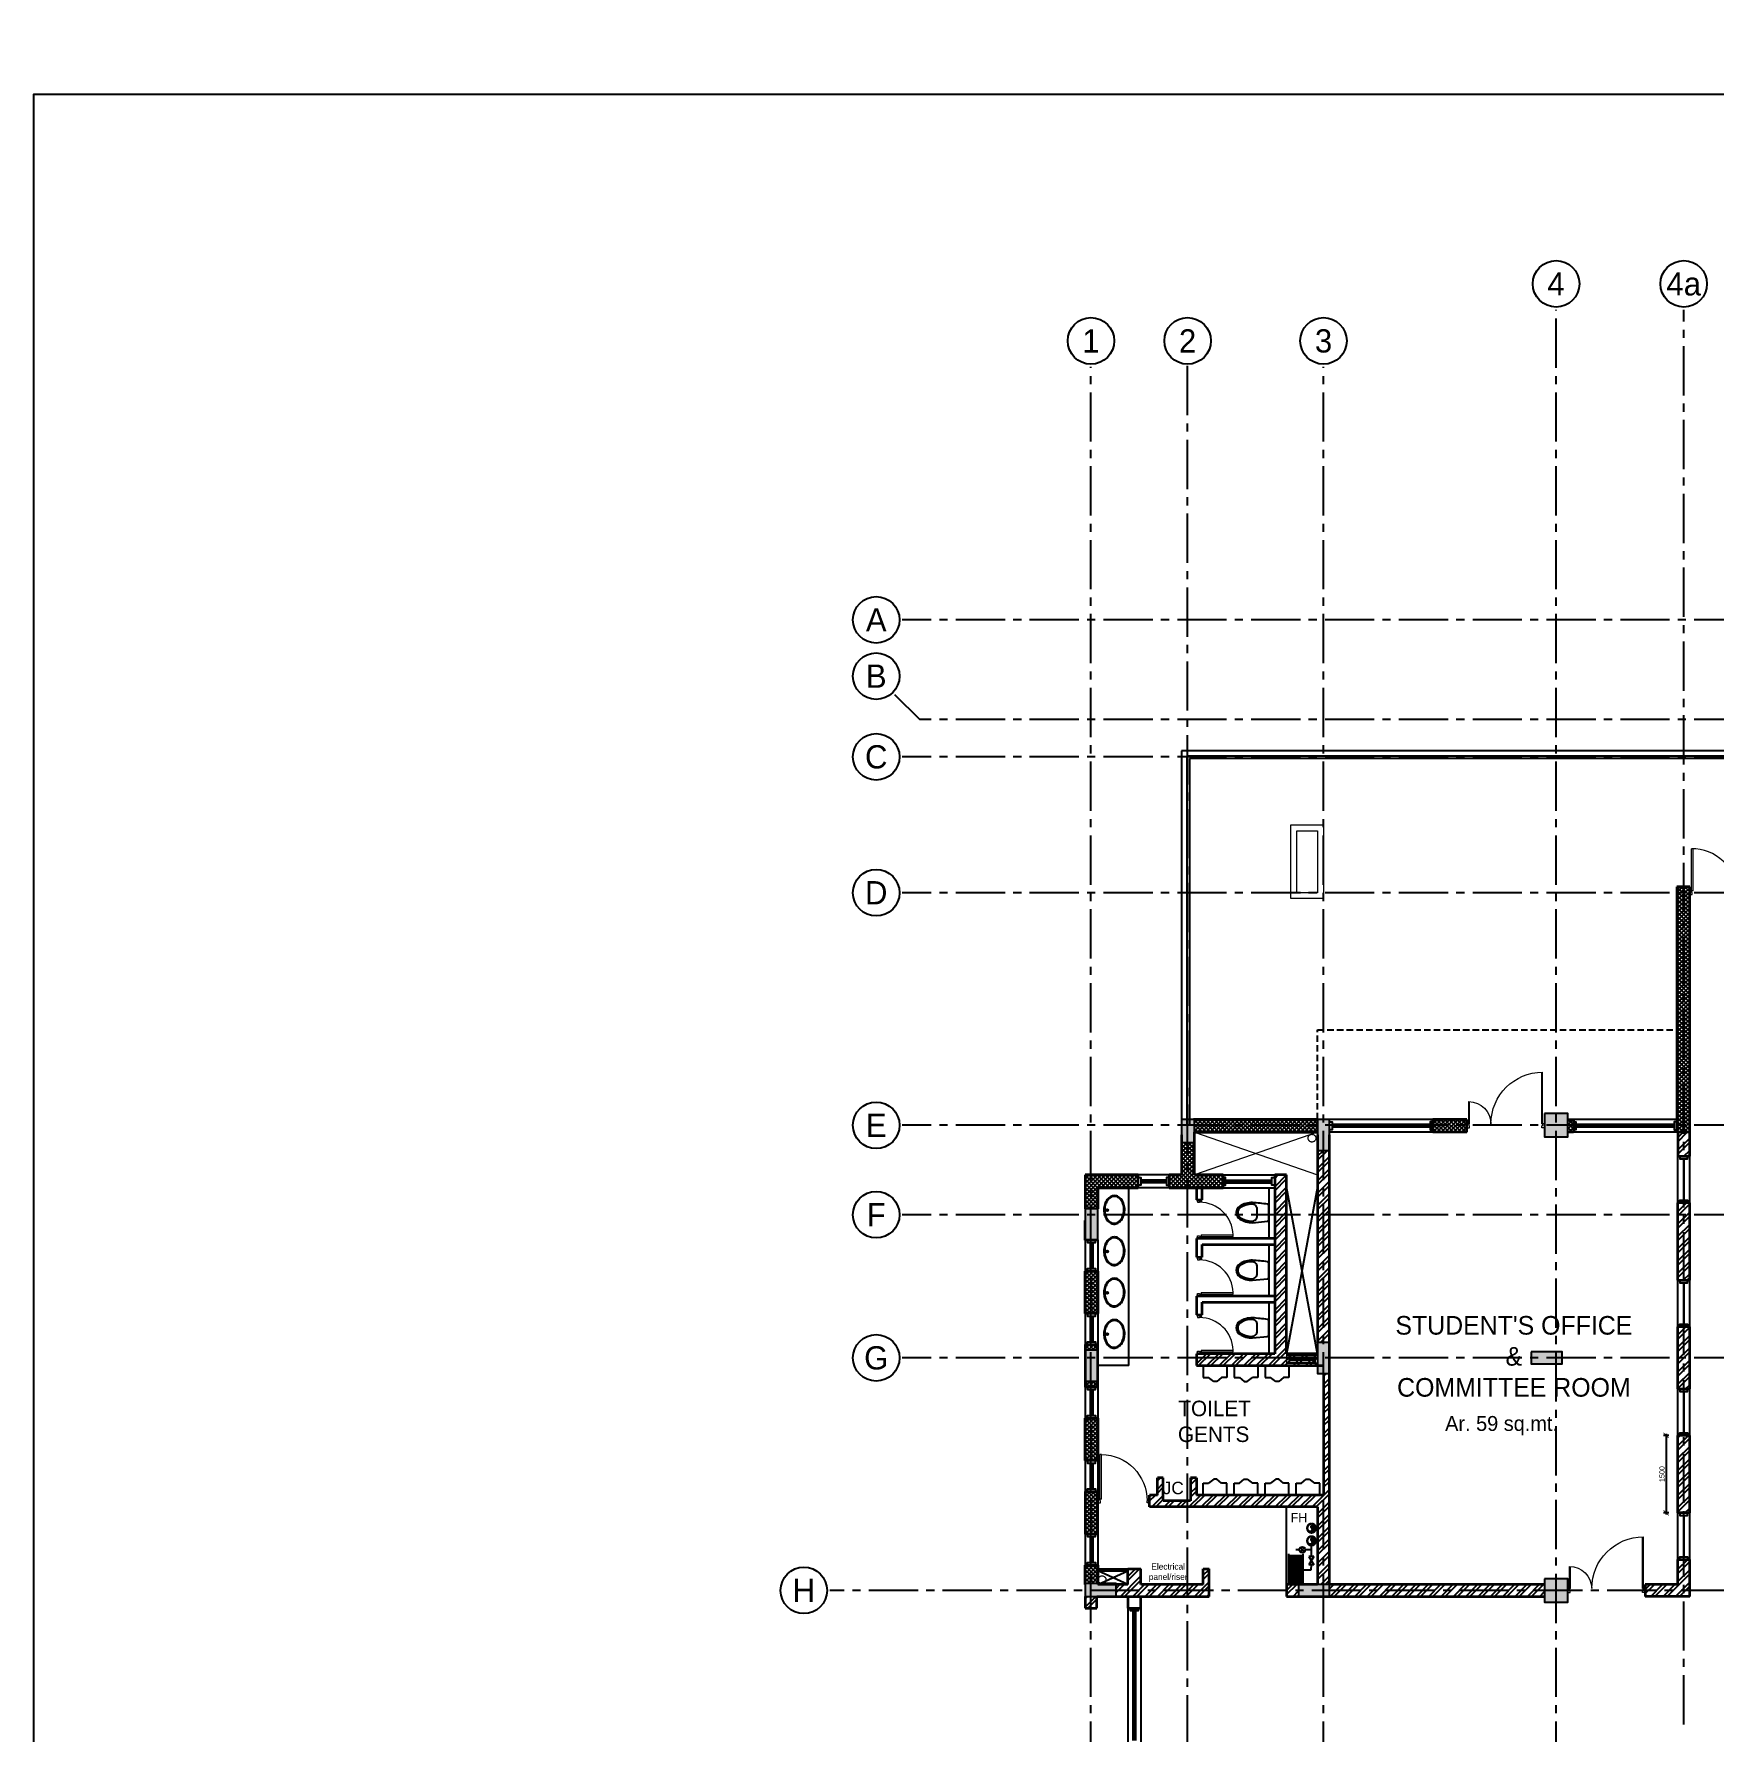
# Model space of a CAD drawing. Header units: millimetres. Extents: x -276609 to 1081398, y -453808 to 472098.
# Drawn here: x 306372 to 338862, y 21903 to 54742 of the extents above; entities that cross this region are included whole.
import ezdxf
from ezdxf.enums import TextEntityAlignment as Align

# ---------------------------------------------------------------- set-up
doc = ezdxf.new("R2010")
doc.units = ezdxf.units.MM
doc.header["$MEASUREMENT"] = 0
for name, pattern in [('ACAD_ISO04W100', [30, 24, -3, 0, -3]), ('ACAD_ISO10W100', [18, 12, -3, 0, -3]), ('CENTER2', [28.575, 19.05, -3.175, 3.175, -3.175]), ('HIDDEN', [0.375, 0.25, -0.125])]:
    doc.linetypes.add(name, pattern=pattern)
for name, color, linetype in [('A-Anno Tags', 6, 'Continuous'), ('A-Elevation', 4, 'Continuous'), ('A-Sanitory', 181, 'Continuous'), ('A-Wall Patt', 8, 'Continuous'), ('A-Window', 4, 'Continuous'), ('Anno_Frames', 7, 'Continuous'), ('Anno_Labels', 7, 'Continuous'), ('AREA', 7, 'Continuous'), ('Dimension', 7, 'Continuous'), ('FIRE', 5, 'Continuous'), ('S-Conc Patt', 9, 'Continuous'), ('text', 252, 'Continuous')]:
    doc.layers.add(name, color=color, linetype=linetype)
doc.layers.add('A-Anno-Grid Lines', color=7, linetype='Continuous', true_color=0xbbc3bd)
for name, color, linetype, lineweight in [('A-BEAM-1-8', 8, 'HIDDEN', 9), ('A-Detail Lines', 241, 'Continuous', 25), ('A-Door', 4, 'Continuous', 9), ('A-Wall Sec', 1, 'Continuous', 20), ('fire-main', 10, 'ACAD_ISO04W100', 5), ('PLUMBING', 3, 'ACAD_ISO10W100', 18), ('S-Concrete', 40, 'Continuous', 25), ('STAIR', 3, 'Continuous', 9)]:
    doc.layers.add(name, color=color, linetype=linetype, lineweight=lineweight)
doc.styles.get("Standard").update_dxf_attribs({"font": ''})
doc.styles.get('Standard').set_extended_font_data('Gill Sans MT')
doc.dimstyles.new('IIITD_WD_M @ 100', dxfattribs={"dimscale": 100, "dimtxt": 1, "dimasz": 1, "dimexe": 0.5, "dimexo": 0.25, "dimgap": 0.3, "dimtad": 1, "dimdec": 0, "dimrnd": 1, "dimzin": 0, "dimdsep": 46, "dimtxsty": 'Standard', "dimblk": 'ARCHTICK', "dimcen": 0.2, "dimdle": 0.3, "dimclrd": 256, "dimclre": 256, "dimclrt": 256, "dimadec": 0, "dimazin": 0, "dimtfac": 1, "dimtdec": 0, "dimtofl": 0, "dimtmove": 0, "dimatfit": 0, "dimfxl": 0.5, "dimfxlon": 1, "dimtolj": 1, "dimtzin": 0, "dimlwd": -1, "dimlwe": -1, "dimarcsym": 0})
pattern_1 = [(45, (-148488.96, 75084.49), (-119.32427, 119.32427), []), (45, (-148409.4, 75084.49), (-119.32427, 119.32427), [])]
pattern_2 = [(45, (-144981.344, 78999.214), (-39.7747564, 39.7747564), []), (135, (-144981.344, 78999.214), (-39.7747564, -39.7747564), [])]
pattern_3 = [(45, (326709.85, 24759.73), (-39.77476, 39.77476), []), (135, (326709.85, 24759.73), (-39.77476, -39.77476), [])]

# ---------------------------------------------------------------- blocks, each defined once
blk = doc.blocks.new('P100')
at = {"layer": 'fire-main', "ltscale": 50}
h = blk.add_hatch(dxfattribs=at)
h.set_pattern_fill('ANSI31', color=0, scale=25, style=0)
h.set_pattern_definition([(45, (-367567.82, -846255.0262), (-2.209708691, 2.209708691), [])])
h.paths.add_polyline_path([(75, 0, -1), (0, 0, 1), (-75, 0, 1)])
at = {"layer": 'FIRE', "color": 2}
blk.add_arc((37.5, 0), 37.5, 180, 0, dxfattribs=at)
at = {"layer": 'fire-main', "color": 2, "ltscale": 50}
for radius in [93.8, 75]:
    blk.add_circle((0, 0), radius, dxfattribs=at)
blk.add_arc((-37.5, 0), 37.5, 0, 180, dxfattribs=at)
blk = doc.blocks.new('SDF')
at = {"layer": 'FIRE', "color": 2}
for p, q in [((7533, 13328), (7532, 13231)), ((7532, 13231), (7697, 13327)), ((7533, 13328), (7697, 13230)), ((7697, 13327), (7697, 13230))]:
    blk.add_line(p, q, dxfattribs=at)
blk = doc.blocks.new('basin2')
for points in [[(278, -206, 0.12976), (261, -133, 0.106426), (201, -63, 0.084431), (116, -18, 0.073534), (7, 0, 0.073534), (-102, -14, 0.084431), (-188, -55, 0.106426), (-251, -122, 0.12976), (-272, -195, 0.12976), (-254, -269, 0.106426), (-194, -339, 0.084431), (-109, -383, 0.073534), (-1, -402, 0.073534), (108, -388, 0.084431), (195, -347, 0.106426), (258, -279, 0.12976)], [(263, -201, 0.119977), (247, -140, 0.106426), (192, -75, 0.084431), (111, -33, 0.073534), (7, -15, 0.073534), (-97, -28, 0.084431), (-180, -67, 0.106426), (-238, -130, 0.12976), (-257, -196, 0.009633), (-257, -201, 0.119977), (-240, -262, 0.106426), (-185, -327, 0.084431), (-104, -369, 0.073534), (0, -387, 0.073534), (104, -373, 0.084431), (187, -334, 0.106426), (245, -272, 0.12976), (263, -206, 0.009633)]]:
    blk.add_lwpolyline(points, format="xyb", close=True)
for radius in [17.8, 12.2]:
    blk.add_circle((-4, -64), radius)
blk = doc.blocks.new('wc-wh')
at = {"color": 0, "linetype": 'ByBlock'}
for points in [[(315, 195), (22, 165, 0.384412), (0, 140), (0, -140, 0.383904), (22, -165, 0.001434), (314, -195, 0.140641), (560, -125, 0.259738), (630, 0, 0.259738), (560, 125, 0.139471)], [(225, 65), (225, -65, 0.422961), (328, -165, 0.13189), (544, -100, 0.259738), (600, 0, 0.259738), (544, 100, 0.13189), (328, 165, 0.422961)]]:
    blk.add_lwpolyline(points, format="xyb", close=True, dxfattribs=at)
blk.add_arc((316, -170), 25, 264.2811, 270.16, dxfattribs=at)
blk = doc.blocks.new('urinal1')
for p, q in [((0, 228.6), (228.6, 228.6)), ((0, 228.6), (0, -228.6)), ((228.6, 228.6), (228.6, 127)), ((304.8, 25.4), (228.6, 127)), ((304.8, -38.1), (304.8, 25.4)), ((0, -228.6), (228.6, -228.6)), ((228.6, -127), (304.8, -38.1)), ((228.6, -228.6), (228.6, -127))]:
    blk.add_line(p, q)
blk = doc.blocks.new('Grid Head')
blk.add_circle((0, 0), 3)
at = {"layer": 'Anno_Labels'}
blk.add_attdef('GRID_NAME', text='', height=3, dxfattribs=at).set_placement((0, 0), align=Align.MIDDLE_CENTER)
blk = doc.blocks.new('grd din')
at = {"layer": 'A-Anno-Grid Lines', "linetype": 'CENTER2', "ltscale": 50}
for p, q in [((484314, 133526), (484314, 180371)), ((486784, 152996), (486784, 180371)), ((477184, 132609), (477184, 179317)), ((475314, 133526), (475314, 179267)), ((479814, 133526), (479814, 179267)), ((516514, 174369), (471659, 174369)), ((471512, 172927), (472000, 172439)), ((516514, 172439), (472000, 172439)), ((516514, 171719), (471659, 171719)), ((516514, 169089), (471659, 169089)), ((516514, 164589), (471659, 164589)), ((516514, 162859), (471659, 162859)), ((516514, 160089), (471659, 160089)), ((520545, 155589), (470258, 155589))]:
    blk.add_line(p, q, dxfattribs=at)
at = {"layer": 'Anno_Frames'}
ref = blk.add_blockref('Grid Head', (484314, 180871), dxfattribs=dict(at, xscale=150, yscale=150, zscale=150))
ref.add_attrib('GRID_NAME', '4', dxfattribs={"layer": '0', "height": 450}).set_placement((484314, 180871), align=Align.MIDDLE_CENTER)
ref = blk.add_blockref('Grid Head', (486784, 180871), dxfattribs=dict(at, xscale=150, yscale=150, zscale=150))
ref.add_attrib('GRID_NAME', '4a', dxfattribs={"layer": '0', "height": 450}).set_placement((486784, 180871), align=Align.MIDDLE_CENTER)
ref = blk.add_blockref('Grid Head', (475314, 179767), dxfattribs=dict(at, xscale=150, yscale=150, zscale=150))
ref.add_attrib('GRID_NAME', '1', dxfattribs={"layer": '0', "height": 450}).set_placement((475314, 179767), align=Align.MIDDLE_CENTER)
ref = blk.add_blockref('Grid Head', (477184, 179767), dxfattribs=dict(at, xscale=150, yscale=150, zscale=150))
ref.add_attrib('GRID_NAME', '2', dxfattribs={"layer": '0', "height": 450}).set_placement((477184, 179767), align=Align.MIDDLE_CENTER)
ref = blk.add_blockref('Grid Head', (479814, 179767), dxfattribs=dict(at, xscale=150, yscale=150, zscale=150))
ref.add_attrib('GRID_NAME', '3', dxfattribs={"layer": '0', "height": 450}).set_placement((479814, 179767), align=Align.MIDDLE_CENTER)
ref = blk.add_blockref('Grid Head', (471159, 174369), dxfattribs=dict(at, xscale=150, yscale=150, zscale=150))
ref.add_attrib('GRID_NAME', 'A', dxfattribs={"layer": '0', "height": 450}).set_placement((471159, 174369), align=Align.MIDDLE_CENTER)
ref = blk.add_blockref('Grid Head', (471159, 173280), dxfattribs=dict(at, xscale=150, yscale=150, zscale=150))
ref.add_attrib('GRID_NAME', 'B', dxfattribs={"layer": '0', "height": 450}).set_placement((471159, 173280), align=Align.MIDDLE_CENTER)
ref = blk.add_blockref('Grid Head', (471159, 171719), dxfattribs=dict(at, xscale=150, yscale=150, zscale=150))
ref.add_attrib('GRID_NAME', 'C', dxfattribs={"layer": '0', "height": 450}).set_placement((471159, 171719), align=Align.MIDDLE_CENTER)
ref = blk.add_blockref('Grid Head', (471159, 169089), dxfattribs=dict(at, xscale=150, yscale=150, zscale=150))
ref.add_attrib('GRID_NAME', 'D', dxfattribs={"layer": '0', "height": 450}).set_placement((471159, 169089), align=Align.MIDDLE_CENTER)
ref = blk.add_blockref('Grid Head', (471159, 164589), dxfattribs=dict(at, xscale=150, yscale=150, zscale=150))
ref.add_attrib('GRID_NAME', 'E', dxfattribs={"layer": '0', "height": 450}).set_placement((471159, 164589), align=Align.MIDDLE_CENTER)
ref = blk.add_blockref('Grid Head', (471159, 162859), dxfattribs=dict(at, xscale=150, yscale=150, zscale=150))
ref.add_attrib('GRID_NAME', 'F', dxfattribs={"layer": '0', "height": 450}).set_placement((471159, 162859), align=Align.MIDDLE_CENTER)
ref = blk.add_blockref('Grid Head', (471159, 160089), dxfattribs=dict(at, xscale=150, yscale=150, zscale=150))
ref.add_attrib('GRID_NAME', 'G', dxfattribs={"layer": '0', "height": 450}).set_placement((471159, 160089), align=Align.MIDDLE_CENTER)
ref = blk.add_blockref('Grid Head', (469758, 155589), dxfattribs=dict(at, xscale=150, yscale=150, zscale=150))
ref.add_attrib('GRID_NAME', 'H', dxfattribs={"layer": '0', "height": 450}).set_placement((469758, 155589), align=Align.MIDDLE_CENTER)
blk = doc.blocks.new('din v1')
at = {"layer": 'A-Window', "color": 2, "lineweight": 60}
blk.add_line((474051, 158052), (474051, 157552), dxfattribs=at)
at = {"layer": 'A-Window'}
for points in [[(473926, 158102), (473926, 157502)], [(473976, 158102), (473976, 158052), (474126, 158052), (474126, 158102)], [(474176, 158102), (474176, 157502)], [(473976, 157502), (473976, 157552), (474126, 157552), (474126, 157502)]]:
    blk.add_lwpolyline(points, dxfattribs=at)
blk = doc.blocks.new('din w1')
at = {"layer": 'A-Window', "color": 2, "lineweight": 60}
blk.add_line((476279, 163779), (476779, 163779), dxfattribs=at)
at = {"layer": 'A-Window'}
for points in [[(476229, 163904), (476829, 163904)], [(476229, 163704), (476279, 163704), (476279, 163854), (476229, 163854)], [(476229, 163654), (476829, 163654)], [(476829, 163704), (476779, 163704), (476779, 163854), (476829, 163854)]]:
    blk.add_lwpolyline(points, dxfattribs=at)
blk = doc.blocks.new('din v2')
at = {"layer": 'A-Window', "color": 2, "lineweight": 60}
blk.add_line((477919, 162849), (478819, 162849), dxfattribs=at)
at = {"layer": 'A-Window'}
for points in [[(477869, 162974), (478869, 162974)], [(477869, 162774), (477919, 162774), (477919, 162924), (477869, 162924)], [(478869, 162774), (478819, 162774), (478819, 162924), (478869, 162924)], [(477869, 162724), (478869, 162724)]]:
    blk.add_lwpolyline(points, dxfattribs=at)
blk = doc.blocks.new('ABL_Door_S - 750 x 2100-5-3 Second Floor Lvl')
at = {"layer": 'A-Door', "color": 5, "lineweight": 18}
for p, q in [((-375, 38), (-325, 38)), ((-375, -38), (-375, 38)), ((-325, 38), (-325, -3)), ((325, 38), (325, -3)), ((375, 38), (325, 38)), ((375, -38), (375, 38)), ((-375, -38), (-340, -38)), ((-340, -3), (-325, -3)), ((-340, -38), (-340, -3)), ((-340, -38), (-340, -652)), ((-305, -38), (-340, -38)), ((-305, -38), (-305, -652)), ((340, -3), (325, -3)), ((340, -38), (340, -3)), ((375, -38), (340, -38))]:
    blk.add_line(p, q, dxfattribs=at)
blk.add_lwpolyline([(-340, -652), (-305, -652)], dxfattribs=at)
at = {"layer": 'A-Door', "lineweight": 18}
blk.add_arc((-325, -3), 650, 271.7632, 0, dxfattribs=at)
blk = doc.blocks.new('ABL_Door_S - 1000 x 2100-11-3 Second Floor Lvl')
at = {"layer": 'A-Door', "color": 5}
for p, q in [((-500, 38), (-450, 38)), ((-500, -38), (-500, 38)), ((-450, 38), (-450, -3)), ((450, 38), (450, -3)), ((500, 38), (450, 38)), ((500, -38), (500, 38)), ((-500, -38), (-465, -38)), ((-465, -3), (-450, -3)), ((-465, -38), (-465, -3)), ((-430, -38), (-465, -38)), ((465, -3), (450, -3)), ((465, -38), (465, -3)), ((500, -38), (465, -38))]:
    blk.add_line(p, q, dxfattribs=at)
at = {"layer": 'A-Door', "color": 5, "lineweight": 18}
for p, q in [((-465, -38), (-465, -902)), ((-430, -38), (-430, -902)), ((-430, -902), (-465, -902))]:
    blk.add_line(p, q, dxfattribs=at)
at = {"layer": 'A-Door'}
blk.add_arc((-450, -3), 900, 271.2733, 0, dxfattribs=at)
blk = doc.blocks.new('din d7')
at = {"layer": 'A-Door', "color": 5, "lineweight": 18}
for p, q in [((486934, 174520), (486934, 175332)), ((486969, 174518), (486969, 175332)), ((488629, 174518), (488629, 175332)), ((488664, 174518), (488664, 175332)), ((486899, 174518), (486934, 174518)), ((486899, 174518), (486899, 174443)), ((486899, 174443), (486949, 174443)), ((486934, 174518), (486934, 174483)), ((486969, 174518), (486934, 174518)), ((486934, 174483), (486949, 174483)), ((486949, 174443), (486949, 174483)), ((488629, 174518), (488664, 174518)), ((488664, 174483), (488649, 174483)), ((488649, 174443), (488649, 174483)), ((488699, 174443), (488649, 174443)), ((488664, 174518), (488664, 174483)), ((488699, 174518), (488664, 174518)), ((488699, 174518), (488699, 174443))]:
    blk.add_line(p, q, dxfattribs=at)
at = {"layer": 'A-Door', "lineweight": 18}
for centre, start, end in [((486950, 174483), 359.9841, 91.0727), ((488648, 174483), 88.9273, 180.0159)]:
    blk.add_arc(centre, 849, start, end, dxfattribs=at)
blk = doc.blocks.new('Big Door Garbage')
at = {"layer": 'A-Door', "color": 5, "lineweight": 18}
for p, q in [((-12550, 128778), (-12500, 128778)), ((-12550, 128703), (-12550, 128778)), ((-12515, 128738), (-12500, 128738)), ((-12515, 128703), (-12515, 128738)), ((-12500, 128778), (-12500, 128738)), ((-11100, 128778), (-11100, 128738)), ((-11050, 128778), (-11100, 128778)), ((-11085, 128738), (-11100, 128738)), ((-11085, 128703), (-11085, 128738)), ((-11050, 128703), (-11050, 128778)), ((-12550, 128703), (-12515, 128703)), ((-12515, 128703), (-12515, 128273)), ((-12499, 128703), (-12515, 128703)), ((-12499, 128703), (-12499, 128273)), ((-11101, 128703), (-11101, 127703)), ((-11101, 128703), (-11085, 128703)), ((-11050, 128703), (-11085, 128703)), ((-11085, 128703), (-11085, 127703))]:
    blk.add_line(p, q, dxfattribs=at)
at = {"layer": 'A-Door', "lineweight": 18}
for centre, radius, start, end in [((-12515, 128703), 430, 270, 0), ((-11085, 128703), 1000, 180, 270)]:
    blk.add_arc(centre, radius, start, end, dxfattribs=at)
blk = doc.blocks.new('din w6')
at = {"layer": 'A-Window', "color": 2, "lineweight": 30}
blk.add_line((50, 125), (850, 125), dxfattribs=at)
at = {"layer": 'A-Window'}
for points in [[(0, 240), (900, 240)], [(0, 200), (50, 200), (50, 50), (0, 50)], [(0, 10), (900, 10)], [(900, 200), (850, 200), (850, 50), (900, 50)]]:
    blk.add_lwpolyline(points, dxfattribs=at)
blk = doc.blocks.new('_ArchTick')
at = {"color": 0, "linetype": 'ByBlock', "const_width": 0.15}
blk.add_lwpolyline([(-0.5, -0.5), (0.5, 0.5)], dxfattribs=at)
blk = doc.blocks.new('*D380')
at = {"layer": 'A-Detail Lines', "transparency": 16777216}
for p, q in [((338004, 27625), (337904, 27625)), ((337954, 27655), (337954, 26095)), ((338004, 26125), (337904, 26125))]:
    blk.add_line(p, q, dxfattribs=at)
at = {"layer": 'A-Detail Lines', "transparency": 16777216, "xscale": 100, "yscale": 100, "zscale": 100}
for p, rotation in [((337954, 27625), 90), ((337954, 26125), 270)]:
    blk.add_blockref('_ArchTick', p, dxfattribs=dict(at, rotation=rotation))
at = {"layer": 'A-Detail Lines', "transparency": 16777216, "insert": (337874, 26875), "char_height": 100, "attachment_point": 5, "rotation": 90}
blk.add_mtext('\\A1;1500', dxfattribs=at)
blk = doc.blocks.new('*D675')
at = {"layer": 'A-Detail Lines'}
for p, q in [((337954, 412813), (337954, 411253)), ((338004, 412783), (337904, 412783)), ((338004, 411283), (337904, 411283)), ((490332, 36500), (499162, 36500)), ((490362, 36550), (490362, 36450)), ((499132, 36550), (499132, 36450))]:
    blk.add_line(p, q, dxfattribs=at)
at = {"layer": 'A-Detail Lines', "xscale": 100, "yscale": 100, "zscale": 100}
for p, rotation in [((337954, 412783), 90), ((337954, 411283), 270), ((490362, 36500), 180)]:
    blk.add_blockref('_ArchTick', p, dxfattribs=dict(at, rotation=rotation))
blk.add_blockref('_ArchTick', (499132, 36500), dxfattribs=at)
at = {"layer": 'A-Detail Lines', "insert": (337873, 412033), "char_height": 100, "attachment_point": 5, "rotation": 90}
blk.add_mtext('\\A1;1500', dxfattribs=at)
at = {"layer": 'A-Detail Lines', "insert": (494747, 36632), "char_height": 200, "attachment_point": 5}
blk.add_mtext('\\A1;8770', dxfattribs=at)

msp = doc.modelspace()

# ---------------------------------------------------------------- hatches: boundary and pattern name
at = {"layer": 'A-Wall Patt'}
h = msp.add_hatch(dxfattribs=at)
h.set_pattern_fill('ANSI37', color=256, scale=450, style=0)
h.set_pattern_definition([(45, (333439.85, 33489.73), (-39.77476, 39.77476), []), (135, (333439.85, 33489.73), (-39.77476, -39.77476), [])])
h.paths.add_polyline_path([(334099.9, 33739.7), (333439.9, 33739.7), (333439.9, 33489.7), (334099.9, 33489.7)])
h.paths.add_polyline_path([(336159.9, 33739.7), (336049.9, 33739.7), (336049.9, 33489.7), (336159.9, 33489.7)])
h.paths.add_polyline_path([(338409.9, 38239.7), (338159.9, 38239.7), (338159.9, 33489.7), (338409.9, 33489.7)])
h = msp.add_hatch(dxfattribs=at)
h.set_pattern_fill('ANSI37', color=256, scale=450, style=0)
h.set_pattern_definition(pattern_2)
h.paths.add_polyline_path([(331209.9, 33739.7), (328829.9, 33739.7), (328829.9, 33489.7), (331209.9, 33489.7)])
h.paths.add_polyline_path([(329379.9, 32664.7), (329377.6, 32664.7), (328829.9, 32664.7), (328829.9, 33289.7), (328579.9, 33289.7), (328579.9, 32664.7), (328339.9, 32664.7), (328339.9, 32414.7), (329379.9, 32414.7)])
h = msp.add_hatch(dxfattribs=at)
h.set_pattern_fill('ANSI32', color=256, scale=450, angle=360, style=0)
h.set_pattern_definition(pattern_1)
h.paths.add_polyline_path([(338409.9, 27624.7), (338179.9, 27624.7), (338179.9, 26124.7), (338409.9, 26124.7)])
h.paths.add_polyline_path([(338409.9, 29724.7), (338179.9, 29724.7), (338179.9, 28524.7), (338409.9, 28524.7)])
h.paths.add_polyline_path([(338409.9, 32124.7), (338179.9, 32124.7), (338179.9, 31374.7), (338179.9, 30624.7), (338409.9, 30624.7), (338409.9, 31259.7)])
h.paths.add_polyline_path([(338409.9, 33489.7), (338179.9, 33489.7), (338179.9, 33024.7), (338409.9, 33024.7)])
h.paths.add_polyline_path([(337549.9, 24739.7), (337549.9, 24509.7), (338409.9, 24509.7), (338409.9, 25224.7), (338179.9, 25224.7), (338179.9, 24739.7)])
h = msp.add_hatch(dxfattribs=at)
h.set_pattern_fill('ANSI32', color=256, scale=450, angle=360, style=0)
h.set_pattern_definition([(45, (-144981.34, 78999.21), (-119.32427, 119.32427), []), (45, (-144901.8, 78999.21), (-119.32427, 119.32427), [])])
h.paths.add_polyline_path([(330609.9, 32664.7), (330379.9, 32664.7), (330379.9, 31434.7), (330379.9, 30319.7), (330379.9, 29774), (330609.9, 29774)])
h.paths.add_polyline_path([(330609.9, 29774), (330379.9, 29774), (330379.9, 29204.7), (328864.9, 29204.7), (328864.9, 28974.7), (331209.9, 28974.7), (331209.9, 29204.7), (330609.9, 29204.7)])
h.paths.add_polyline_path([(331439.9, 29774), (331209.9, 29774), (331209.9, 29424.7), (331439.9, 29424.7)])
h.paths.add_polyline_path([(331439.9, 33139.7), (331209.9, 33139.7), (331209.9, 29774), (331439.9, 29774)])
h = msp.add_hatch(dxfattribs=at)
h.set_pattern_fill('ANSI37', color=256, scale=450, style=0)
h.set_pattern_definition(pattern_2)
h.paths.add_polyline_path([(327739.9, 32664.7), (326709.9, 32664.7), (326709.9, 32009.7), (326959.9, 32009.7), (326959.9, 32414.7), (327739.9, 32414.7)])
h = msp.add_hatch(dxfattribs=at)
h.set_pattern_fill('ANSI37', color=256, scale=450, style=0)
h.set_pattern_definition(pattern_3)
h.paths.add_polyline_path([(326959.9, 30804.7), (326709.9, 30804.7), (326709.9, 29982.2), (326959.9, 29982.2)])
h = msp.add_hatch(dxfattribs=at)
h.set_pattern_fill('ANSI37', color=256, scale=450, style=0)
h.set_pattern_definition(pattern_3)
h.paths.add_polyline_path([(326959.9, 29382.2), (326709.9, 29382.2), (326709.9, 29274.7), (326959.9, 29274.7)])
h = msp.add_hatch(dxfattribs=at)
h.set_pattern_fill('ANSI37', color=256, scale=450, style=0)
h.set_pattern_definition(pattern_3)
h.paths.add_polyline_path([(326959.9, 28674.7), (326709.9, 28674.7), (326709.9, 28559.7), (326959.9, 28559.7)])
h = msp.add_hatch(dxfattribs=at)
h.set_pattern_fill('ANSI32', color=256, scale=450, style=0)
h.set_pattern_definition([(45, (-144981.34, 78999.21), (-119.32427, 119.32427), []), (45, (-144901.8, 78999.21), (-119.32427, 119.32427), [])])
h.paths.add_polyline_path([(331439.9, 28824.7), (331324.9, 28824.7), (331324.9, 26469.7), (328864.9, 26469.7), (328864.9, 26804.7), (328749.9, 26804.7), (328749.9, 26354.7), (328224.9, 26354.7), (328224.9, 26804.7), (328109.9, 26804.7), (328109.9, 26469.7), (327959.9, 26469.7), (327959.9, 26239.7), (331209.9, 26239.7), (331209.9, 25799.1), (331439.9, 25766.6)])
h.paths.add_polyline_path([(331209.9, 25548.8), (331439.9, 25455), (331439.9, 25766.6), (331209.9, 25799.1)])
h.paths.add_polyline_path([(331209.9, 24739.7), (331439.9, 24739.7), (331439.9, 25455), (331209.9, 25548.8)])
h.paths.add_polyline_path([(328154.3, 26351.4), (328684.1, 26351.1), (328684.4, 26845.7), (328154.6, 26846)], flags=24)
h = msp.add_hatch(dxfattribs=at)
h.set_pattern_fill('ANSI37', color=256, scale=450, style=0)
h.set_pattern_definition(pattern_3)
h.paths.add_polyline_path([(326959.9, 27959.7), (326709.9, 27959.7), (326709.9, 27137.2), (326959.9, 27137.2)])
h = msp.add_hatch(dxfattribs=at)
h.set_pattern_fill('ANSI37', color=256, scale=450, style=0)
h.set_pattern_definition(pattern_3)
h.paths.add_polyline_path([(326959.9, 26537.2), (326709.9, 26537.2), (326709.9, 25714.7), (326959.9, 25714.7)])
h = msp.add_hatch(dxfattribs=at)
h.set_pattern_fill('ANSI37', color=256, scale=450, style=0)
h.set_pattern_definition(pattern_2)
h.paths.add_polyline_path([(326959.9, 25114.5), (326709.9, 25114.5), (326709.9, 24759.7), (326959.9, 24759.7)])
h = msp.add_hatch(dxfattribs=at)
h.set_pattern_fill('ANSI32', color=256, scale=450, angle=360, style=0)
h.set_pattern_definition(pattern_1)
h.paths.add_polyline_path([(326939.9, 24509.7), (326709.9, 24509.7), (326709.9, 24279.7), (326939.9, 24279.7)])
h.paths.add_polyline_path([(329109.9, 24624.7), (328809.9, 24624.7), (328809.9, 24509.7), (328979.9, 24509.7), (329109.9, 24509.7)])
h.paths.add_polyline_path([(329109.9, 24739.7), (328809.9, 24739.7), (328809.9, 24624.7), (329109.9, 24624.7)])
h.paths.add_polyline_path([(329109.9, 25039.7), (328994.9, 25039.7), (328994.9, 24739.7), (329109.9, 24739.7)])
h.paths.add_polyline_path([(327769.9, 25039.7), (327654.9, 25039.7), (327654.9, 24739.7), (327769.9, 24739.7)])
h.paths.add_polyline_path([(328694.9, 24624.7), (328624.9, 24624.7), (328624.9, 24509.7), (328694.9, 24509.7)])
h.paths.add_polyline_path([(328809.9, 24624.7), (328694.9, 24624.7), (328694.9, 24509.7), (328809.9, 24509.7)])
h.paths.add_polyline_path([(328809.9, 24739.7), (328694.9, 24739.7), (328694.9, 24624.7), (328809.9, 24624.7)])
h.paths.add_polyline_path([(328694.9, 24739.7), (328624.9, 24739.7), (328624.9, 24624.7), (328694.9, 24624.7)])
h.paths.add_polyline_path([(327654.9, 25039.7), (327539.9, 25039.7), (327539.9, 24739.7), (327654.9, 24739.7)])
h.paths.add_polyline_path([(327309.9, 24739.7), (327309.9, 24509.7), (328624.9, 24509.7), (328624.9, 24739.7)])
h = msp.add_hatch(dxfattribs=at)
h.set_pattern_fill('ANSI32', color=256, scale=450, angle=360, style=0)
h.set_pattern_definition(pattern_1)
h.paths.add_polyline_path([(330839.9, 24509.7), (330839.9, 24739.7), (330609.9, 24739.7), (330609.9, 24509.7)])
h = msp.add_hatch(dxfattribs=at)
h.set_pattern_fill('ANSI32', color=256, scale=450, angle=360, style=0)
h.set_pattern_definition(pattern_1)
h.paths.add_polyline_path([(335599.9, 24509.7), (335599.9, 24739.7), (331439.9, 24739.7), (331439.9, 24509.7)])
at = {"layer": 'S-Conc Patt'}
for points in [[(335599.9, 33849.7), (335599.9, 33399.7), (336049.9, 33399.7), (336049.9, 33849.7)], [(328579.9, 33289.7), (328829.9, 33289.7), (328829.9, 33739.7), (328579.9, 33739.7)], [(331439.9, 33739.7), (331209.9, 33739.7), (331209.9, 33139.7), (331439.9, 33139.7)], [(326959.9, 32009.7), (326709.9, 32009.7), (326709.9, 31409.7), (326959.9, 31409.7)], [(326959.9, 29274.7), (326709.9, 29274.7), (326709.9, 28674.7), (326959.9, 28674.7)], [(331439.9, 29424.7), (331209.9, 29424.7), (331209.9, 28824.7), (331439.9, 28824.7)], [(335339.9, 29239.7), (335339.9, 29009.7), (335939.9, 29009.7), (335939.9, 29239.7)], [(326709.9, 24759.7), (326709.9, 24509.7), (327309.9, 24509.7), (327309.9, 24759.7)], [(330839.9, 24739.7), (330839.9, 24509.7), (331439.9, 24509.7), (331439.9, 24739.7)], [(335599.9, 24849.7), (335599.9, 24399.7), (336049.9, 24399.7), (336049.9, 24849.7)]]:
    msp.add_hatch(color=8, dxfattribs=at).paths.add_polyline_path(points)

# ---------------------------------------------------------------- linework, layer by layer
at = {"layer": 'A-BEAM-1-8', "linetype": 'Continuous', "ltscale": 500}
for p, q in [((331209.9, 33489.7), (328829.9, 32664.7)), ((328829.9, 33489.7), (331209.9, 32664.7))]:
    msp.add_line(p, q, dxfattribs=at)
at = {"layer": 'A-Detail Lines', "linetype": 'HIDDEN', "ltscale": 500}
for p, q in [((331209.9, 33739.7), (331209.9, 35469.7)), ((331209.9, 35469.7), (338159.9, 35469.7))]:
    msp.add_line(p, q, dxfattribs=at)
at = {"layer": 'A-Detail Lines', "linetype": 'Continuous', "ltscale": 500}
for p, q in [((326959.9, 24739.7), (327539.9, 25004.7)), ((327539.9, 24739.7), (326959.9, 25004.7))]:
    msp.add_line(p, q, dxfattribs=at)
at = {"layer": 'A-Elevation'}
for p, q in [((328579.9, 40869.7), (328579.9, 33624.7)), ((340209.9, 40869.7), (328579.9, 40869.7)), ((328679.9, 40769.7), (328679.9, 33624.7)), ((340209.9, 40769.7), (328679.9, 40769.7)), ((328729.9, 40719.7), (328729.9, 33624.7)), ((340209.9, 40719.7), (328729.9, 40719.7)), ((327559.9, 28974.7), (327559.9, 32414.7)), ((330264.9, 32414.7), (330264.9, 31434.7)), ((330264.9, 31319.7), (330264.9, 30319.7)), ((330264.9, 30204.7), (330264.9, 29204.7)), ((327559.9, 28974.7), (326959.9, 28974.7)), ((330609.9, 24739.7), (330609.9, 26239.7)), ((327539.9, 24509.7), (327539.9, 21669.7)), ((327789.9, 24509.7), (327789.9, 21669.7))]:
    msp.add_line(p, q, dxfattribs=at)
at = {"layer": 'A-Wall Patt'}
for p, q in [((331209.9, 29204.7), (330609.9, 32434.7)), ((331209.9, 32434.7), (330609.9, 29204.7))]:
    msp.add_line(p, q, dxfattribs=at)
at = {"layer": 'A-Wall Sec', "lineweight": 35}
for p, q in [((338159.9, 38239.7), (338159.9, 33489.7)), ((338409.9, 38239.7), (338159.9, 38239.7)), ((338409.9, 33024.7), (338409.9, 38239.7)), ((331209.9, 33739.7), (328809.9, 33739.7)), ((333439.9, 33489.7), (333439.9, 33739.7)), ((334099.9, 33739.7), (333439.9, 33739.7)), ((334099.9, 33489.7), (334099.9, 33739.7)), ((336049.9, 33739.7), (336159.9, 33739.7)), ((336159.9, 33739.7), (336159.9, 33489.7)), ((328579.9, 33439.7), (328579.9, 32664.7)), ((328829.9, 33489.7), (331209.9, 33489.7)), ((328829.9, 32664.7), (328829.9, 33489.7)), ((331209.9, 33439.7), (331209.9, 29424.7)), ((331439.9, 24739.7), (331439.9, 33439.7)), ((334099.9, 33489.7), (333439.9, 33489.7)), ((336159.9, 33489.7), (336049.9, 33489.7)), ((338409.9, 33489.7), (338159.9, 33489.7)), ((338179.9, 33489.7), (338179.9, 33024.7)), ((338179.9, 33024.7), (338409.9, 33024.7)), ((327739.9, 32664.7), (326709.9, 32664.7)), ((326709.9, 32664.7), (326709.9, 32009.7)), ((327739.9, 32414.7), (327739.9, 32664.7)), ((328579.9, 32664.7), (328339.9, 32664.7)), ((328339.9, 32664.7), (328339.9, 32414.7)), ((329379.9, 32664.7), (328829.9, 32664.7)), ((329379.9, 32414.7), (329379.9, 32664.7)), ((330609.9, 32664.7), (330379.9, 32664.7)), ((330379.9, 32664.7), (330379.9, 31434.7)), ((330609.9, 29204.7), (330609.9, 32664.7)), ((326959.9, 32414.7), (327739.9, 32414.7)), ((326959.9, 32414.7), (326959.9, 32009.7)), ((328339.9, 32414.7), (329379.9, 32414.7)), ((328864.9, 32414.7), (328864.9, 32184.7)), ((328864.9, 32184.7), (328979.9, 32184.7)), ((328979.9, 32184.7), (328979.9, 32414.7)), ((338409.9, 32124.7), (338179.9, 32124.7)), ((338179.9, 30624.7), (338179.9, 32124.7)), ((338409.9, 30624.7), (338409.9, 32124.7)), ((326709.9, 31404.7), (326709.9, 31779.7)), ((326959.9, 31404.7), (326709.9, 31404.7)), ((330379.9, 31434.7), (328864.9, 31434.7)), ((328864.9, 31434.7), (328864.9, 31069.7)), ((328979.9, 31319.7), (330379.9, 31319.7)), ((328979.9, 31069.7), (328979.9, 31319.7)), ((330379.9, 31434.7), (330379.9, 30319.7)), ((328864.9, 31069.7), (328979.9, 31069.7)), ((326709.9, 30804.7), (326959.9, 30804.7)), ((326709.9, 29982.2), (326709.9, 30804.7)), ((326959.9, 30804.7), (326959.9, 29982.2)), ((338179.9, 30624.7), (338409.9, 30624.7)), ((330379.9, 30319.7), (328864.9, 30319.7)), ((328864.9, 30319.7), (328864.9, 29954.7)), ((330379.9, 30319.7), (330379.9, 29204.7)), ((326959.9, 29982.2), (326709.9, 29982.2)), ((328864.9, 29954.7), (328979.9, 29954.7)), ((328979.9, 30204.7), (330379.9, 30204.7)), ((328979.9, 29954.7), (328979.9, 30204.7)), ((338179.9, 28524.7), (338179.9, 29724.7)), ((338409.9, 29724.7), (338179.9, 29724.7)), ((338409.9, 28524.7), (338409.9, 29724.7)), ((326709.9, 29382.2), (326959.9, 29382.2)), ((326709.9, 29382.2), (326709.9, 28559.7)), ((326959.9, 28559.7), (326959.9, 29382.2)), ((330379.9, 29204.7), (328864.9, 29204.7)), ((328864.9, 29204.7), (328864.9, 28974.7)), ((328864.9, 28974.7), (331324.9, 28974.7)), ((331209.9, 29204.7), (330609.9, 29204.7)), ((331209.9, 29204.7), (330609.9, 29204.7)), ((331324.9, 28824.7), (331324.9, 26469.7)), ((326959.9, 28559.7), (326709.9, 28559.7)), ((338179.9, 28524.7), (338409.9, 28524.7)), ((326709.9, 27959.7), (326959.9, 27959.7)), ((326709.9, 27137.2), (326709.9, 27959.7)), ((326959.9, 27959.7), (326959.9, 27137.2)), ((338179.9, 26124.7), (338179.9, 27624.7)), ((338409.9, 27624.7), (338179.9, 27624.7)), ((338409.9, 26124.7), (338409.9, 27624.7)), ((326959.9, 27137.2), (326709.9, 27137.2)), ((328109.9, 26469.7), (328109.9, 26804.7)), ((328224.9, 26804.7), (328109.9, 26804.7)), ((328224.9, 26354.7), (328224.9, 26804.7)), ((328749.9, 26804.7), (328749.9, 26354.7)), ((328864.9, 26804.7), (328749.9, 26804.7)), ((328864.9, 26804.7), (328864.9, 26469.7)), ((326709.9, 26537.2), (326959.9, 26537.2)), ((326709.9, 26537.2), (326709.9, 25714.7)), ((326959.9, 25714.7), (326959.9, 26537.2)), ((328109.9, 26469.7), (327959.9, 26469.7)), ((327959.9, 26239.7), (327959.9, 26469.7)), ((328749.9, 26354.7), (328224.9, 26354.7)), ((331324.9, 26469.7), (328864.9, 26469.7)), ((331209.9, 26239.7), (327959.9, 26239.7)), ((331209.9, 26239.7), (331209.9, 24739.7)), ((338409.9, 26124.7), (338179.9, 26124.7)), ((326959.9, 25714.7), (326709.9, 25714.7)), ((326709.9, 24739.7), (326709.9, 25114.5)), ((326709.9, 25114.5), (326959.9, 25114.5)), ((326959.9, 25114.5), (326959.9, 24739.7)), ((327539.9, 24739.7), (327539.9, 25039.7)), ((327539.9, 25039.7), (327789.9, 25039.7)), ((327789.9, 24739.7), (327789.9, 25039.7)), ((328994.9, 24739.7), (328994.9, 25039.7)), ((328994.9, 25039.7), (329109.9, 25039.7)), ((329109.9, 24509.7), (329109.9, 25039.7)), ((338179.9, 24739.7), (338179.9, 25224.7)), ((338179.9, 25224.7), (338409.9, 25224.7)), ((338409.9, 24509.7), (338409.9, 25224.7)), ((327539.9, 24739.7), (326959.9, 24739.7)), ((328994.9, 24739.7), (327789.9, 24739.7)), ((331209.9, 24739.7), (330609.9, 24739.7)), ((330609.9, 24739.7), (330609.9, 24509.7)), ((335599.9, 24739.7), (331439.9, 24739.7)), ((338179.9, 24739.7), (337549.9, 24739.7)), ((337549.9, 24739.7), (337549.9, 24509.7)), ((326709.9, 24509.7), (326709.9, 24279.7)), ((326939.9, 24509.7), (329109.9, 24509.7)), ((326939.9, 24279.7), (326939.9, 24509.7)), ((327539.9, 24509.7), (327539.9, 24279.7)), ((327789.9, 24279.7), (327789.9, 24509.7)), ((330609.9, 24509.7), (335599.9, 24509.7)), ((338409.9, 24509.7), (337549.9, 24509.7)), ((326709.9, 24279.7), (326939.9, 24279.7)), ((327539.9, 24279.7), (327789.9, 24279.7))]:
    msp.add_line(p, q, dxfattribs=at)
at = {"layer": 'A-Wall Sec'}
msp.add_line((330609.9, 29205.1), (330609.9, 28974.7), dxfattribs=at)
at = {"layer": 'A-Window', "color": 2, "lineweight": 60}
for p, q in [((333389.9, 33614.7), (331489.9, 33614.7)), ((338109.9, 33614.7), (336209.9, 33614.7)), ((331159.9, 29099.7), (330659.9, 29099.7)), ((327664.9, 21719.7), (327664.9, 24229.7))]:
    msp.add_line(p, q, dxfattribs=at)
at = {"layer": 'A-Window'}
for p, q in [((330659.9, 29174.7), (331159.9, 29174.7)), ((331159.9, 29024.7), (330659.9, 29024.7)), ((326959.9, 25039.7), (327539.9, 25039.7)), ((326959.9, 25004.7), (327539.9, 25004.7))]:
    msp.add_line(p, q, dxfattribs=at)
for points in [[(333439.9, 33739.7), (331439.9, 33739.7)], [(331439.9, 33689.7), (331489.9, 33689.7), (331489.9, 33539.7), (331439.9, 33539.7)], [(333439.9, 33689.7), (333389.9, 33689.7), (333389.9, 33539.7), (333439.9, 33539.7)], [(338159.9, 33739.7), (336159.9, 33739.7)], [(336159.9, 33689.7), (336209.9, 33689.7), (336209.9, 33539.7), (336159.9, 33539.7)], [(338159.9, 33689.7), (338109.9, 33689.7), (338109.9, 33539.7), (338159.9, 33539.7)], [(333439.9, 33489.7), (331439.9, 33489.7)], [(338159.9, 33489.7), (336159.9, 33489.7)], [(331209.9, 29205.1), (330609.9, 29205.1)], [(330609.9, 29174.7), (330659.9, 29174.7), (330659.9, 29024.7), (330609.9, 29024.7)], [(331209.9, 28974.7), (330609.9, 28974.7)], [(331209.9, 29174.7), (331159.9, 29174.7), (331159.9, 29024.7), (331209.9, 29024.7)], [(327739.9, 24279.7), (327739.9, 24229.7), (327589.9, 24229.7), (327589.9, 24279.7)]]:
    msp.add_lwpolyline(points, dxfattribs=at)
at = {"layer": 'Dimension'}
msp.add_lwpolyline([(306372, -5822), (306372, 53578), (390372, 53578), (390372, -5822)], close=True, dxfattribs=at)
at = {"layer": 'FIRE', "color": 1}
for p, q in [((330645.8, 25331.9), (330645.8, 24748.3)), ((330925.8, 25331.9), (330925.8, 24748.3))]:
    msp.add_line(p, q, dxfattribs=at)
at = {"layer": 'FIRE', "color": 2}
for p, q in [((330925.8, 25293.1), (330645.8, 25293.1)), ((330873.8, 25372.1), (330954.5, 25451.7)), ((330874.4, 25452.2), (330953.9, 25371.6)), ((330925.8, 24772.2), (330645.8, 24772.2))]:
    msp.add_line(p, q, dxfattribs=at)
at = {"layer": 'FIRE', "color": 7}
for p, q in [((330680.8, 25287.3), (330680.8, 24781.4)), ((330715.8, 25287.3), (330715.8, 24781.4)), ((330750.8, 25287.3), (330750.8, 24781.4)), ((330785.8, 25287.3), (330785.8, 24781.4)), ((330820.8, 25287.3), (330820.8, 24781.4)), ((330855.8, 25287.3), (330855.8, 24781.4)), ((330890.8, 25287.3), (330890.8, 24781.4))]:
    msp.add_line(p, q, dxfattribs=at)
at = {"layer": 'FIRE', "color": 5}
for p, q in [((330857.5, 25412.3), (330790.7, 25412.7)), ((331091.4, 25410.7), (330970.8, 25411.5)), ((331090.6, 25282.4), (331092.1, 25508)), ((330923.9, 25025.1), (331088.9, 25024.1)), ((331088.9, 25024.1), (331089.5, 25117.6))]:
    msp.add_line(p, q, dxfattribs=at)
at = {"layer": 'FIRE', "color": 3}
msp.add_circle((330914.1, 25411.9), 56.6, dxfattribs=at)
at = {"layer": 'PLUMBING'}
for centre in [(331102, 33375), (327039.9, 24832)]:
    msp.add_circle(centre, 75, dxfattribs=at)
at = {"layer": 'S-Concrete'}
for points in [[(335599.9, 33849.7), (335599.9, 33399.7), (336049.9, 33399.7), (336049.9, 33849.7)], [(328579.9, 33289.7), (328829.9, 33289.7), (328829.9, 33739.7), (328579.9, 33739.7)], [(331439.9, 33739.7), (331209.9, 33739.7), (331209.9, 33139.7), (331439.9, 33139.7)], [(326959.9, 32009.7), (326709.9, 32009.7), (326709.9, 31409.7), (326959.9, 31409.7)], [(326959.9, 29274.7), (326709.9, 29274.7), (326709.9, 28674.7), (326959.9, 28674.7)], [(331439.9, 29424.7), (331209.9, 29424.7), (331209.9, 28824.7), (331439.9, 28824.7)], [(335339.9, 29239.7), (335339.9, 29009.7), (335939.9, 29009.7), (335939.9, 29239.7)], [(326709.9, 24759.7), (326709.9, 24509.7), (327309.9, 24509.7), (327309.9, 24759.7)], [(330839.9, 24739.7), (330839.9, 24509.7), (331439.9, 24509.7), (331439.9, 24739.7)], [(335599.9, 24849.7), (335599.9, 24399.7), (336049.9, 24399.7), (336049.9, 24849.7)]]:
    msp.add_lwpolyline(points, close=True, dxfattribs=at)
at = {"layer": 'STAIR'}
for p, q in [((330694.9, 39439.7), (331324.9, 39439.7)), ((330694.9, 38009.7), (330694.9, 39439.7)), ((331324.9, 39439.7), (331324.9, 38009.7)), ((330809.9, 39324.7), (331209.9, 39324.7)), ((330809.9, 38124.7), (330809.9, 39324.7)), ((331209.9, 39324.7), (331209.9, 38124.7)), ((331209.9, 38124.7), (330809.9, 38124.7)), ((331324.9, 38009.7), (330694.9, 38009.7))]:
    msp.add_line(p, q, dxfattribs=at)

# ---------------------------------------------------------------- block references
at = {"rotation": 270.3733189302149}
msp.add_blockref('SDF', (317762.3, 32728.3), dxfattribs=at)
at = {"layer": 'A-Detail Lines'}
msp.add_blockref('grd din', (-148489, -130964.5), dxfattribs=at)
at = {"layer": 'A-Door'}
msp.add_blockref('din d7', (-148489, -136355.6), dxfattribs=at)
at = {"layer": 'A-Door', "xscale": -1, "rotation": 180}
for name, p in [('Big Door Garbage', (346649.9, 162355.1)), ('ABL_Door_S - 1000 x 2100-11-3 Second Floor Lvl', (327459.9, 26354.7)), ('Big Door Garbage', (348599.9, 153362.6))]:
    msp.add_blockref(name, p, dxfattribs=at)
at = {"layer": 'A-Door', "rotation": 90}
for name, p in [('din w6', (338419.9, 32124.7)), ('ABL_Door_S - 750 x 2100-5-3 Second Floor Lvl', (328922.4, 31809.7)), ('ABL_Door_S - 750 x 2100-5-3 Second Floor Lvl', (328922.4, 30694.7)), ('din w6', (338419.9, 29724.7)), ('ABL_Door_S - 750 x 2100-5-3 Second Floor Lvl', (328922.4, 29579.7)), ('din w6', (338419.9, 27624.7)), ('din w6', (338419.9, 25224.7))]:
    msp.add_blockref(name, p, dxfattribs=at)
at = {"layer": 'A-Sanitory'}
for name, p, rotation in [('basin2', (327075.7, 31985.2), 90), ('wc-wh', (330264.9, 31934.7), 180.0000309492947), ('basin2', (327075.7, 31185.2), 90), ('wc-wh', (330264.9, 30819.7), 180.0000309492947), ('basin2', (327075.7, 30385.2), 90), ('wc-wh', (330264.9, 29704.7), 180.0000309492947), ('basin2', (327075.7, 29585.2), 90), ('urinal1', (329824.9, 28974.7), 270), ('urinal1', (329224.9, 26469.7), 90), ('urinal1', (330424.9, 26469.7), 90)]:
    msp.add_blockref(name, p, dxfattribs=dict(at, rotation=rotation))
at = {"layer": 'A-Sanitory', "xscale": -1}
for p, rotation in [((329224.9, 28974.7), 90), ((330424.9, 28974.7), 90), ((329824.9, 26469.7), 270), ((331024.9, 26469.7), 270)]:
    msp.add_blockref('urinal1', p, dxfattribs=dict(at, rotation=rotation))
at = {"layer": 'A-Window', "rotation": 180}
msp.add_blockref('din w1', (804568.7, 196318.9), dxfattribs=at)
at = {"layer": 'A-Window'}
for name, p in [('din v2', (-148491.2, -130309.5)), ('din v1', (-147216.1, -126697)), ('din v1', (-147216.1, -128119.5)), ('din v1', (-147216.1, -129542)), ('din v1', (-147216.1, -130964.5)), ('din v1', (-147216.1, -132387))]:
    msp.add_blockref(name, p, dxfattribs=at)
at = {"layer": 'fire-main', "color": 0, "ltscale": 50, "xscale": -1, "rotation": 44.99999999963118}
for p in [(331091.8, 25828.7), (331091.7, 25582.8)]:
    msp.add_blockref('P100', p, dxfattribs=at)

# ---------------------------------------------------------------- texts
at = {"layer": 'A-Anno Tags', "insert": (328417.3, 26726.4), "char_height": 240, "attachment_point": 2, "rotation": 359.96361}
msp.add_mtext('{\\fArial|b0|i0|c0|p34;JC}', dxfattribs=at)
at = {"layer": 'A-Anno Tags', "insert": (330849.5, 26033), "char_height": 180, "attachment_point": 5}
msp.add_mtext('FH', dxfattribs=at)
at = {"layer": 'AREA', "insert": (333678.1, 27999), "char_height": 288, "width": 6203.897, "attachment_point": 1}
msp.add_mtext('{\\fCentury Gothic|b0|i0|c0|p34;Ar. 59 sq.mt.}', dxfattribs=at)
at = {"layer": 'PLUMBING', "insert": (328319.2, 24968.5), "char_height": 120, "attachment_point": 5, "rotation": 0}
msp.add_mtext('{\\fCentury Gothic|b0|i0|c0|p34;Electrical  \\Ppanel/riser}', dxfattribs=at)
at = {"layer": 'text', "insert": (335008.3, 29151.3), "char_height": 360, "attachment_point": 5}
msp.add_mtext("{\\fCentury Gothic|b0|i0|c0|p34;STUDENT'S OFFICE\\P&\\PCOMMITTEE ROOM}", dxfattribs=at)
at = {"layer": 'text', "insert": (325246.6, 28296), "char_height": 300, "width": 7754.871, "attachment_point": 1}
msp.add_mtext('\\pi3269.2;{\\fCentury Gothic|b0|i0|c0|p34;TOILET \\P\\pi3261.3;GENTS}', dxfattribs=at)

# ---------------------------------------------------------------- dimensions: what is measured, and where the dimension line sits
at = {"layer": 'A-Detail Lines'}
for base, p1, p2, picture, middle in [((337954, 411283.4), (338179.9, 412783.4), (338179.9, 411283.4), '*D675', (337873.1, 412033.4)), ((337954, 26124.7), (338179.9, 27624.7), (338179.9, 26124.7), '*D380', (337874, 26874.7))]:
    dim = msp.add_linear_dim(base=base, p1=p1, p2=p2, angle=90, dimstyle='IIITD_WD_M @ 100', dxfattribs=at)
    dim.commit()
    dim.dimension.update_dxf_attribs({"geometry": picture, "text_midpoint": middle})
dim = msp.add_linear_dim(base=(499131.9, 36500.2), p1=(490361.9, 37063.9), p2=(499131.9, 37408.9), dimstyle='IIITD_WD_M @ 100', override={"dimtxt": 2}, dxfattribs=at)
dim.commit()
dim.dimension.update_dxf_attribs({"geometry": '*D675', "text_midpoint": (494746.9, 36632.1)})

doc.saveas('drawing.dxf')
